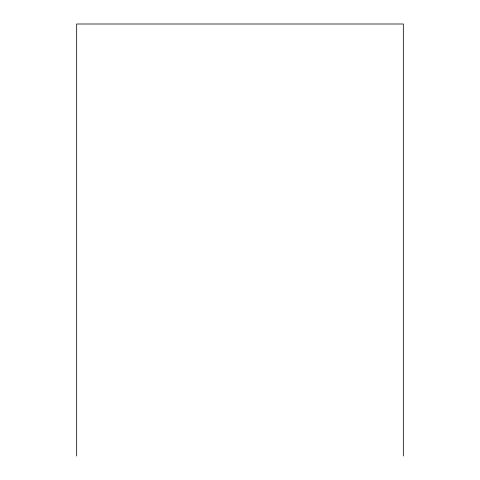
<?xml version="1.0" encoding="UTF-8"?>
<svg xmlns="http://www.w3.org/2000/svg" width="480" height="480" viewBox="0 0 480 480"><rect width="100%" height="100%" fill="white"/><g stroke="black" fill="none" stroke-linecap="round" stroke-linejoin="round"><path stroke-width="0.72" d="M403.326 456L403.326 24L76.674 24L76.674 456"/></g></svg>
